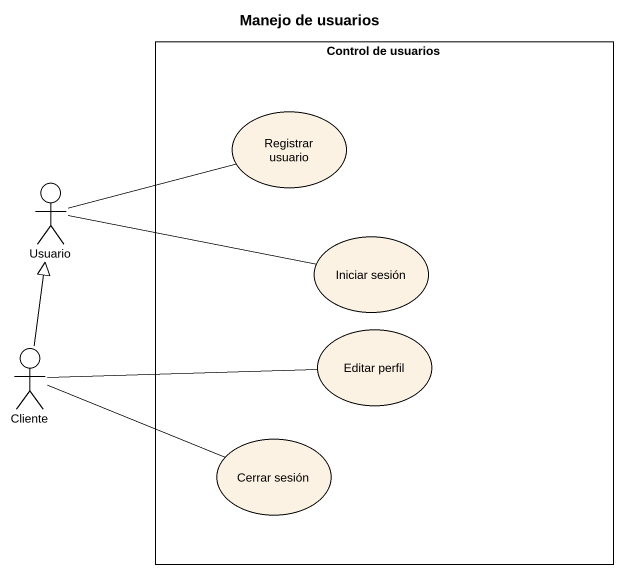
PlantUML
@startuml
title Manejo de usuarios
rectangle "Control de usuarios" as Control_de_usuarios {
  usecase "Registrar usuario" as Registrar_usuario
  usecase "Iniciar sesión" as Iniciar_sesión
  usecase "Editar perfil" as Editar_perfil
  usecase "Cerrar sesión" as Cerrar_sesión
}
actor Usuario
actor Cliente
Usuario -right- Registrar_usuario
Usuario -right- Iniciar_sesión
Cliente -up-|> Usuario
Cliente -right- Editar_perfil
Cliente -right- Cerrar_sesión
@enduml
